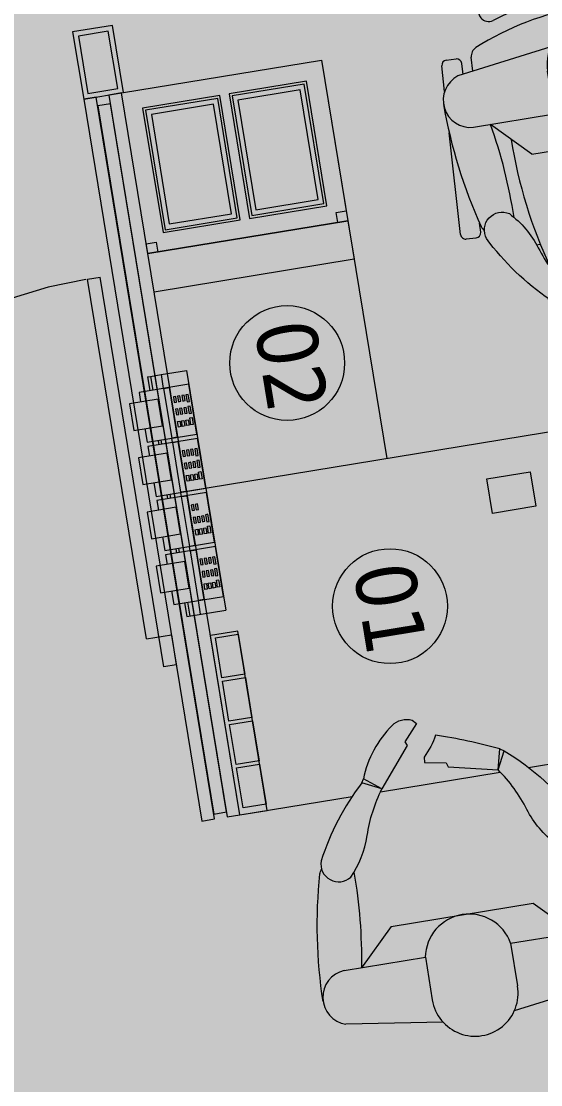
# Model space of a CAD drawing. Header units: metres. Extents: x 2 to 659295185, y -28 to 1124222152.
# Drawn here: x 655568.365 to 655569.395, y 1126615.462 to 1126617.57 of the extents above; entities that cross this region are included whole.
import ezdxf

# ---------------------------------------------------------------- set-up
doc = ezdxf.new("R2010")
doc.units = ezdxf.units.M
doc.header["$MEASUREMENT"] = 0
doc.linetypes.add('DASHDOT', pattern=[1, 0.5, -0.25, 0, -0.25])
doc.linetypes.add('HIDDEN', pattern=[0.375, 0.25, -0.125])
doc.layers.get('0').update_dxf_attribs({"linetype": 'CONTINUOUS'})
for name, color, linetype, lineweight in [('LC-MUEBLE MADERA', 12, 'CONTINUOUS', 9), ('LC-PUERTAS', 12, 'CONTINUOUS', 9), ('LOCALES ASIGNADOS', 41, 'DASHDOT', 0)]:
    doc.layers.add(name, color=color, linetype=linetype, lineweight=lineweight)
doc.styles.get("Standard").update_dxf_attribs({"font": 'tahoma.ttf'})

# ---------------------------------------------------------------- blocks, each defined once
blk = doc.blocks.new('cliente')
for p, q in [((883.088, 452.2656), (883.0984, 452.3059)), ((883.088, 452.2656), (883.1062, 452.3009)), ((883.0984, 452.3059), (883.1062, 452.3009)), ((882.817, 452.2837), (882.8217, 452.291)), ((882.8547, 452.2656), (882.817, 452.2837)), ((882.8547, 452.2656), (882.8217, 452.291)), ((882.8285, 451.9938), (882.757, 451.9223)), ((882.8285, 451.9938), (883.1142, 451.9938)), ((883.1142, 451.9938), (883.1856, 451.9223)), ((882.7224, 451.9223), (882.8856, 451.9223)), ((882.8856, 451.9223), (882.8856, 451.8366)), ((883.057, 451.9223), (883.057, 451.8366)), ((883.057, 451.9223), (883.2202, 451.9223)), ((882.8996, 451.7897), (882.7087, 451.817)), ((883.0431, 451.7897), (883.234, 451.817))]:
    blk.add_line(p, q)
for points in [[(882.8951, 452.3865, -0.26568), (882.9359, 452.3904), (882.9435, 452.3825), (882.9143, 452.3505), (882.9176, 452.3423), (882.8547, 452.2656)], [(882.9766, 452.3537, -0.09353), (882.9473, 452.3145), (882.9461, 452.3035), (882.9887, 452.2962), (882.9912, 452.2876), (883.088, 452.2656)], [(883.1062, 452.3009, -0.098396), (883.2301, 452.1443, -0.714406), (883.1775, 452.1028, -0.113525), (883.1318, 452.1789, 0.079767), (883.088, 452.2656)], [(882.817, 452.2837, 0.086779), (882.7126, 452.1443, 0.714406), (882.7652, 452.1028, 0.113525), (882.8108, 452.1789, -0.079767), (882.8547, 452.2656)], [(882.6713, 451.8684, -0.064134), (882.706, 452.1191, -0.07243), (882.7108, 452.1281, -0.07243)], [(883.2713, 451.8684, 0.064134), (883.2366, 452.1191, 0.07243), (883.2318, 452.1281, 0.07243)], [(882.7731, 452.1116, -0.047641), (882.757, 451.9223)], [(883.1695, 452.1116, 0.047641), (883.1856, 451.9223)]]:
    blk.add_lwpolyline(points, format="xyb")
for centre, radius, start, end in [((883.013, 452.2198), 0.2042, 125.2693, 159.5741), ((882.624, 451.2765), 1.1335, 65.2573, 71.8751), ((882.9713, 451.9069), 0.0871, 10.2076, 169.7924), ((882.7253, 451.8684), 0.054, 93.0861, 252.0526), ((883.2173, 451.8684), 0.054, 287.9474, 86.9139), ((882.9713, 451.8366), 0.0857, 180, 0)]:
    blk.add_arc(centre, radius, start, end)
blk = doc.blocks.new('cajera')
for p, q in [((-0.1728, 0.8499), (-0.1728, 0.8199)), ((-0.1528, 0.8499), (-0.1528, 0.8199)), ((-0.3622, 0.8319), (-0.3622, 0.8319)), ((0.0366, 0.8319), (0.0366, 0.8319)), ((-0.4432, 0.7601), (-0.4233, 0.7591)), ((0.0977, 0.7591), (0.1176, 0.7601)), ((-0.4564, 0.6995), (-0.4537, 0.7506)), ((-0.2346, 0.7526), (-0.4254, 0.7253)), ((-0.4149, 0.7268), (-0.4138, 0.7486)), ((-0.3947, 0.7297), (-0.3933, 0.7576)), ((-0.0911, 0.7526), (0.0998, 0.7253)), ((0.0691, 0.7297), (0.0677, 0.7576)), ((0.0893, 0.7268), (0.0882, 0.7486)), ((0.1307, 0.6995), (0.1281, 0.7506)), ((-0.2485, 0.62), (-0.2485, 0.7057)), ((-0.0771, 0.62), (-0.0771, 0.7057)), ((-0.471, 0.4143), (-0.4606, 0.6166)), ((-0.4117, 0.62), (-0.2485, 0.62)), ((-0.3057, 0.5486), (-0.3771, 0.62)), ((-0.0771, 0.62), (0.0861, 0.62)), ((-0.02, 0.5486), (0.0515, 0.62)), ((0.1454, 0.4143), (0.135, 0.6166)), ((-0.3057, 0.5486), (-0.02, 0.5486)), ((-0.1628, 0.5486), (-0.2057, 0.32)), ((-0.1199, 0.32), (-0.1628, 0.5486)), ((-0.431, 0.4122), (-0.4301, 0.4306)), ((0.1054, 0.4122), (0.1045, 0.4306)), ((-0.4615, 0.4038), (-0.4415, 0.4027)), ((0.1159, 0.4027), (0.1359, 0.4038)), ((-0.3256, 0.37), (-0.3184, 0.37)), ((-0.1963, 0.37), (-0.1293, 0.37)), ((-0.0102, 0.37), (0, 0.37)), ((-0.3057, 0.32), (-0.02, 0.32)), ((-0.2794, 0.2768), (-0.3172, 0.2586)), ((-0.2794, 0.2768), (-0.3125, 0.2513)), ((-0.0462, 0.2768), (-0.0279, 0.2414)), ((-0.0462, 0.2768), (-0.0357, 0.2364)), ((-0.3172, 0.2586), (-0.3125, 0.2513)), ((-0.0357, 0.2364), (-0.0279, 0.2414))]:
    blk.add_line(p, q)
for points in [[(-0.4628, 0.6739, 0.064134), (-0.4281, 0.4232, 0.07243), (-0.4233, 0.4142, 0.07243)], [(0.1372, 0.6739, -0.064134), (0.1025, 0.4232, -0.07243), (0.0977, 0.4142, -0.07243)], [(-0.361, 0.4308, 0.047641), (-0.3771, 0.62)], [(0.0354, 0.4308, -0.047641), (0.0515, 0.62)], [(-0.3172, 0.2586, -0.086779), (-0.4216, 0.398, -0.714406), (-0.3689, 0.4395, -0.113525), (-0.3233, 0.3634, 0.079767), (-0.2794, 0.2768)], [(-0.0279, 0.2414, 0.098396), (0.096, 0.398, 0.714406), (0.0433, 0.4395, 0.113525), (-0.0023, 0.3634, -0.079767), (-0.0462, 0.2768)], [(-0.239, 0.1559, 0.26568), (-0.1983, 0.1519), (-0.1906, 0.1599), (-0.2198, 0.1918), (-0.2165, 0.2), (-0.2794, 0.2768)], [(-0.1575, 0.1886, 0.09353), (-0.1868, 0.2279), (-0.188, 0.2388), (-0.1454, 0.2462), (-0.1429, 0.2547), (-0.0462, 0.2768)]]:
    blk.add_lwpolyline(points, format="xyb")
for points in [[(-0.02, 0.32), (-0.3057, 0.32)], [(-0.02, 0.32), (-0.3057, 0.32)], [(-0.32, 0.2613), (-0.32, 0), (0, 0), (0, 0.267)], [(-0.32, 0.2613), (-0.32, 0.2485), (-0.3114, 0.2485)], [(-0.0197, 0.2485), (0, 0.2485), (0, 0.267)], [(-0.256, 0.1693), (-0.256, 0), (-0.32, 0), (-0.32, 0.2485), (-0.3114, 0.2485)], [(-0.2562, 0.2485), (-0.256, 0.2485), (-0.256, 0.2482)], [(-0.2562, 0.2485), (-0.1447, 0.2485)], [(-0.256, 0.2482), (-0.256, 0.2485), (-0.192, 0.2485), (-0.192, 0), (-0.256, 0), (-0.256, 0.1693)], [(-0.128, 0.1987), (-0.128, 0), (-0.192, 0), (-0.192, 0.2485), (-0.1447, 0.2485)], [(-0.0197, 0.2485), (0, 0.2485), (0, 0), (-0.064, 0), (-0.064, 0.2238)], [(-0.064, 0.2238), (-0.064, 0), (-0.128, 0), (-0.128, 0.1987)]]:
    blk.add_lwpolyline(points)
for centre, radius, start, end in [((-0.1628, 0.266), 0.624, 72.4586, 107.5414), ((-0.3448, 0.8419), 0.02, 107.5414, 210), ((-0.1628, 0.266), 0.584, 72.4586, 107.5414), ((0.0192, 0.8419), 0.02, 330, 72.4586), ((-0.3448, 0.8419), 0.02, 210, 287.5414), ((0.0192, 0.8419), 0.02, 252.4586, 330), ((-0.1628, 0.266), 0.554, 66.7826, 113.2174), ((-0.1628, 0.7057), 0.0857, 0, 180), ((-0.4437, 0.7501), 0.01, 87.0676, 177.0676), ((-0.4238, 0.7491), 0.01, 357.0676, 87.0676), ((-0.3733, 0.7568), 0.02, 113.2174, 177.7094), ((0.0477, 0.7568), 0.02, 2.2906, 66.7826), ((0.0982, 0.7491), 0.01, 92.9324, 182.9324), ((0.1181, 0.7501), 0.01, 2.9324, 92.9324), ((-0.4088, 0.6739), 0.054, 107.9474, 266.9139), ((0.0832, 0.6739), 0.054, 273.0861, 72.0526), ((-0.1628, 0.6354), 0.0871, 190.2076, 349.7924), ((2.9938, -0.2391), 3.0652, 163.7242, 169.4909), ((0.602, 0.5772), 0.9434, 179.571, 195.8211), ((-0.461, 0.4137), 0.01, 177.0676, 267.0676), ((-0.441, 0.4127), 0.01, 267.0676, 357.0676), ((0.1154, 0.4127), 0.01, 182.9324, 272.9324), ((0.1334, 0.4156), 0.0121, 282.0746, 353.7902), ((-0.1211, 0.3225), 0.2042, 200.4259, 234.7307), ((-0.5101, 1.2659), 1.1335, 288.1249, 294.7427)]:
    blk.add_arc(centre, radius, start, end)
blk = doc.blocks.new('cestas farmacia')
for points in [[(-0.0277, 0.2174), (0.2951, 0.2174), (0.2951, -0.1844), (-0.0277, -0.1844)], [(0.0087, 0.026), (0.2587, 0.026), (0.2587, 0.181), (0.0087, 0.181)], [(0.0137, 0.031), (0.2537, 0.031), (0.2537, 0.176), (0.0137, 0.176)], [(0.0237, 0.041), (0.2437, 0.041), (0.2437, 0.166), (0.0237, 0.166)], [(0.0087, -0.148), (0.2587, -0.148), (0.2587, 0.007), (0.0087, 0.007)], [(0.0137, -0.143), (0.2537, -0.143), (0.2537, 0.002), (0.0137, 0.002)], [(0.0237, -0.133), (0.2437, -0.133), (0.2437, -0.008), (0.0237, -0.008)]]:
    blk.add_lwpolyline(points, close=True)
blk = doc.blocks.new('pinpad')
at = {"linetype": 'Continuous', "lineweight": 0}
for p, q in [((0, 0), (0, -0.055)), ((0, 0), (0.36, 0)), ((0.36, -0.055), (0.36, 0)), ((0, -0.055), (0.36, -0.055))]:
    blk.add_line(p, q, dxfattribs=at)
for points in [[(0.0127, -0.055), (0.0127, -0.0088), (0.0927, -0.0088), (0.0927, -0.055)], [(0.0997, -0.055), (0.0997, -0.0088), (0.1797, -0.0088), (0.1797, -0.055)], [(0.1868, -0.055), (0.1868, -0.0088), (0.2668, -0.0088), (0.2668, -0.055)], [(0.2738, -0.055), (0.2738, -0.0088), (0.3538, -0.0088), (0.3538, -0.055)]]:
    blk.add_lwpolyline(points, close=True)
blk = doc.blocks.new('puntos de venta')
at = {"linetype": 'Continuous', "lineweight": 0}
for p, q in [((0.0511, 0.4814), (0, 0.4814)), ((0, 0.4814), (0, 0)), ((0.0724, 0.4814), (0.0511, 0.4814)), ((0.0511, 0.4814), (0.0511, 0.4537)), ((0.0782, 0.4814), (0.0724, 0.4814)), ((0.0724, 0.4814), (0.0724, 0.4537)), ((0.0782, 0.4814), (0.0782, 0.4537)), ((0.0511, 0.3537), (0.0511, 0.345)), ((0.0724, 0.3537), (0.0724, 0.345)), ((0.0782, 0.3537), (0.0782, 0.345)), ((0.0511, 0.245), (0.0511, 0.2363)), ((0.0724, 0.245), (0.0724, 0.2363)), ((0.0782, 0.245), (0.0782, 0.2363)), ((0.0511, 0.1363), (0.0511, 0.1276)), ((0.0724, 0.1363), (0.0724, 0.1276)), ((0.0782, 0.1363), (0.0782, 0.1276)), ((0.0511, 0.0276), (0.0511, 0)), ((0.0724, 0.0276), (0.0724, 0)), ((0.0782, 0.0276), (0.0782, 0)), ((0.0782, 0), (0, 0))]:
    blk.add_line(p, q, dxfattribs=at)
for points in [[(0.1, 0.381), (0.1, 0.3537), (0, 0.3537), (0, 0.4537), (0.0999, 0.4537), (0.0999, 0.4345)], [(0.1, 0.2723), (0.1, 0.245), (0, 0.245), (0, 0.345), (0.0999, 0.345), (0.0999, 0.3258)], [(0.1, 0.1636), (0.1, 0.1363), (0, 0.1363), (0, 0.2363), (0.0999, 0.2363), (0.0999, 0.2171)], [(0.1, 0.0549), (0.1, 0.0276), (0, 0.0276), (0, 0.1276), (0.0999, 0.1276), (0.0999, 0.1084)]]:
    blk.add_lwpolyline(points)
for points in [[(0.0499, 0.4537), (0.0395, 0.4537), (0.0395, 0.3537), (0.05, 0.3537)], [(0.0042, 0.434), (0.0088, 0.434), (0.0088, 0.4199), (0.0042, 0.4199)], [(0.0125, 0.4341), (0.0172, 0.4341), (0.0172, 0.4229), (0.0125, 0.4229)], [(0.021, 0.4341), (0.0258, 0.4341), (0.0258, 0.4229), (0.021, 0.4229)], [(0.0294, 0.4341), (0.0341, 0.4341), (0.0341, 0.4229), (0.0294, 0.4229)], [(0.0644, 0.4345), (0.1223, 0.4345), (0.1223, 0.381), (0.0644, 0.381)], [(0.0042, 0.4106), (0.0088, 0.4106), (0.0088, 0.3964), (0.0042, 0.3964)], [(0.0125, 0.4091), (0.0172, 0.4091), (0.0172, 0.3979), (0.0125, 0.3979)], [(0.021, 0.4091), (0.0258, 0.4091), (0.0258, 0.3979), (0.021, 0.3979)], [(0.0294, 0.4091), (0.0341, 0.4091), (0.0341, 0.3979), (0.0294, 0.3979)], [(0.0042, 0.3734), (0.0088, 0.3734), (0.0088, 0.3876), (0.0042, 0.3876)], [(0.0125, 0.3734), (0.0172, 0.3734), (0.0172, 0.3846), (0.0125, 0.3846)], [(0.021, 0.3734), (0.0258, 0.3734), (0.0258, 0.3846), (0.021, 0.3846)], [(0.0294, 0.3734), (0.0341, 0.3734), (0.0341, 0.3846), (0.0294, 0.3846)], [(0.0499, 0.345), (0.0395, 0.345), (0.0395, 0.245), (0.05, 0.245)], [(0.0042, 0.3253), (0.0088, 0.3253), (0.0088, 0.3112), (0.0042, 0.3112)], [(0.0125, 0.3254), (0.0172, 0.3254), (0.0172, 0.3142), (0.0125, 0.3142)], [(0.021, 0.3254), (0.0258, 0.3254), (0.0258, 0.3142), (0.021, 0.3142)], [(0.0294, 0.3254), (0.0341, 0.3254), (0.0341, 0.3142), (0.0294, 0.3142)], [(0.0644, 0.3258), (0.1223, 0.3258), (0.1223, 0.2723), (0.0644, 0.2723)], [(0.0042, 0.3019), (0.0088, 0.3019), (0.0088, 0.2877), (0.0042, 0.2877)], [(0.0125, 0.3004), (0.0172, 0.3004), (0.0172, 0.2892), (0.0125, 0.2892)], [(0.021, 0.3004), (0.0258, 0.3004), (0.0258, 0.2892), (0.021, 0.2892)], [(0.0294, 0.3004), (0.0341, 0.3004), (0.0341, 0.2892), (0.0294, 0.2892)], [(0.0042, 0.2647), (0.0088, 0.2647), (0.0088, 0.2789), (0.0042, 0.2789)], [(0.0125, 0.2647), (0.0172, 0.2647), (0.0172, 0.2759), (0.0125, 0.2759)], [(0.021, 0.2647), (0.0258, 0.2647), (0.0258, 0.2759), (0.021, 0.2759)], [(0.0294, 0.2647), (0.0341, 0.2647), (0.0341, 0.2759), (0.0294, 0.2759)], [(0.0499, 0.2363), (0.0395, 0.2363), (0.0395, 0.1363), (0.05, 0.1363)], [(0.021, 0.2167), (0.0258, 0.2167), (0.0258, 0.2055), (0.021, 0.2055)], [(0.0294, 0.2167), (0.0341, 0.2167), (0.0341, 0.2055), (0.0294, 0.2055)], [(0.0644, 0.2171), (0.1223, 0.2171), (0.1223, 0.1636), (0.0644, 0.1636)], [(0.0042, 0.1932), (0.0088, 0.1932), (0.0088, 0.179), (0.0042, 0.179)], [(0.0125, 0.1917), (0.0172, 0.1917), (0.0172, 0.1805), (0.0125, 0.1805)], [(0.021, 0.1917), (0.0258, 0.1917), (0.0258, 0.1805), (0.021, 0.1805)], [(0.0294, 0.1917), (0.0341, 0.1917), (0.0341, 0.1805), (0.0294, 0.1805)], [(0.0042, 0.156), (0.0088, 0.156), (0.0088, 0.1702), (0.0042, 0.1702)], [(0.0125, 0.156), (0.0172, 0.156), (0.0172, 0.1672), (0.0125, 0.1672)], [(0.021, 0.156), (0.0258, 0.156), (0.0258, 0.1672), (0.021, 0.1672)], [(0.0294, 0.156), (0.0341, 0.156), (0.0341, 0.1672), (0.0294, 0.1672)], [(0.0499, 0.1276), (0.0395, 0.1276), (0.0395, 0.0276), (0.05, 0.0276)], [(0.0042, 0.1079), (0.0088, 0.1079), (0.0088, 0.0938), (0.0042, 0.0938)], [(0.0125, 0.108), (0.0172, 0.108), (0.0172, 0.0968), (0.0125, 0.0968)], [(0.021, 0.108), (0.0258, 0.108), (0.0258, 0.0968), (0.021, 0.0968)], [(0.0294, 0.108), (0.0341, 0.108), (0.0341, 0.0968), (0.0294, 0.0968)], [(0.0644, 0.1084), (0.1223, 0.1084), (0.1223, 0.0549), (0.0644, 0.0549)], [(0.0042, 0.0845), (0.0088, 0.0845), (0.0088, 0.0704), (0.0042, 0.0704)], [(0.0125, 0.083), (0.0172, 0.083), (0.0172, 0.0718), (0.0125, 0.0718)], [(0.021, 0.083), (0.0258, 0.083), (0.0258, 0.0718), (0.021, 0.0718)], [(0.0294, 0.083), (0.0341, 0.083), (0.0341, 0.0718), (0.0294, 0.0718)], [(0.0042, 0.0473), (0.0088, 0.0473), (0.0088, 0.0615), (0.0042, 0.0615)], [(0.0125, 0.0473), (0.0172, 0.0473), (0.0172, 0.0585), (0.0125, 0.0585)], [(0.021, 0.0473), (0.0258, 0.0473), (0.0258, 0.0585), (0.021, 0.0585)], [(0.0294, 0.0473), (0.0341, 0.0473), (0.0341, 0.0585), (0.0294, 0.0585)]]:
    blk.add_lwpolyline(points, close=True)
blk = doc.blocks.new('Mueble de caja con bajante')
for p, q in [((1902.2059, 751.9148), (1901.5463, 751.9148)), ((1902.5033, 751.9148), (1902.2629, 751.9148)), ((1902.7863, 751.9148), (1902.5606, 751.9148)), ((1902.7863, 751.2648), (1901.5463, 751.2648))]:
    blk.add_line(p, q)
for points in [[(1902.7863, 750.4648), (1902.8117, 750.4648), (1902.8117, 751.9148), (1902.7863, 751.9148)], [(1902.8117, 750.4825), (1902.8371, 750.4825), (1902.8371, 751.9048), (1902.8117, 751.9048)], [(1902.8371, 750.4648), (1902.8625, 750.4648), (1902.8625, 751.9148), (1902.8371, 751.9148)], [(1902.1953, 751.3368), (1902.1082, 751.3368), (1902.1082, 751.4061), (1902.1953, 751.4061)], [(1902.3845, 750.8648), (1902.7863, 750.8648), (1902.7863, 750.7876), (1902.3845, 750.7876)], [(1902.4045, 750.7676), (1902.3845, 750.7676), (1902.3845, 750.7876), (1902.4045, 750.7876)], [(1902.7863, 750.7676), (1902.7663, 750.7676), (1902.7663, 750.7876), (1902.7863, 750.7876)], [(1902.8625, 750.4648), (1902.7825, 750.4648), (1902.7825, 750.3298), (1902.8625, 750.3298)], [(1902.8525, 750.4548), (1902.7925, 750.4548), (1902.7925, 750.3398), (1902.8525, 750.3398)]]:
    blk.add_lwpolyline(points, close=True)
blk.add_lwpolyline([(1902.7863, 750.4648), (1902.3845, 750.4648), (1902.3845, 751.2648)])
for centre in [(1902.4254, 751.5548), (1902.5487, 751.0462)]:
    blk.add_circle(centre, 0.1139)
for name, p, rotation in [('cliente', (2785.3544, 1204.1753), 180), ('pinpad', (1902.7863, 751.9148), 270), ('cajera', (1901.697, 751.2648), 180), ('cestas farmacia', (1902.5689, 750.7599), 270)]:
    blk.add_blockref(name, p, dxfattribs=dict(rotation=rotation))
at = {"xscale": -1, "rotation": 180}
blk.add_blockref('puntos de venta', (1902.7482, 751.5099), dxfattribs=at)
at = {"char_height": 0.12, "width": 0.016231, "attachment_point": 7, "rotation": 90}
for s, insert in [('01', (1902.4875, 751.469)), ('02', (1902.6033, 750.963))]:
    blk.add_mtext(s, dxfattribs=dict(at, insert=insert))

msp = doc.modelspace()

# ---------------------------------------------------------------- hatches: boundary and pattern name
at = {"layer": 'LOCALES ASIGNADOS'}
msp.add_hatch(color=256, dxfattribs=at).paths.add_polyline_path([(655573.6331, 1126634.5074), (655553.8917, 1126631.272), (655555.8356, 1126619.4144), (655554.4093, 1126619.1806), (655558.2966, 1126595.4672), (655554.0154, 1126594.7654), (655555.9762, 1126582.7407), (655581.4343, 1126586.9137)])

# ---------------------------------------------------------------- linework, layer by layer
at = {"layer": 'LC-PUERTAS'}
for points in [[(655568.6131, 1126616.346), (655568.4962, 1126617.0591), (655568.5209, 1126617.0632)], [(655568.6131, 1126616.346), (655568.6624, 1126616.3541), (655568.6721, 1126616.2949), (655568.6475, 1126616.2909), (655568.5209, 1126617.0632)]]:
    msp.add_lwpolyline(points, dxfattribs=at)
at = {"layer": 'LC-PUERTAS', "linetype": 'HIDDEN'}
msp.add_arc((655568.6093, 1126616.2919), 0.7754, 98.6453, 185.4141, dxfattribs=at)

# ---------------------------------------------------------------- block references
at = {"layer": 'LC-MUEBLE MADERA', "rotation": 189.3068500909518}
msp.add_blockref('Mueble de caja con bajante', (657324.9358, 1127665.7363), dxfattribs=at)

doc.saveas('drawing.dxf')
